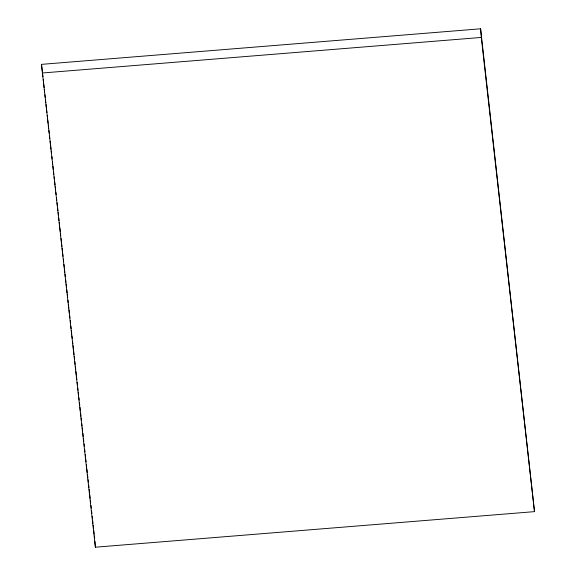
<?xml version="1.0" encoding="UTF-8"?>
<svg xmlns="http://www.w3.org/2000/svg" width="576" height="576" viewBox="0 0 576 576"><rect width="100%" height="100%" fill="white"/><g stroke="black" fill="none" stroke-linecap="round" stroke-linejoin="round"><path stroke-width="0.86" d="M41.501 64.361L480.614 28.8L534.499 511.639L95.386 547.2L41.501 64.361L42.3 71.503M42.192 73.001L481.306 37.44L534.499 511.639M42.602 74.182L42.905 76.86M43.207 79.538L43.502 82.217M43.704 84.002L44.107 87.581M44.309 89.366L44.604 92.045M44.906 94.723L45.209 97.402M45.511 100.08L45.806 102.758M46.008 104.544L46.411 108.115M46.613 109.901L46.908 112.579M47.21 115.265L47.513 117.943M47.714 119.729L48.11 123.3M48.312 125.086L48.715 128.657M48.917 130.442L49.212 133.121M49.514 135.799L49.817 138.478M50.119 141.156L50.414 143.842M50.616 145.627L51.019 149.198M51.221 150.984L51.516 153.662M51.818 156.341L52.121 159.019M52.423 161.698L52.718 164.376M52.92 166.162L53.323 169.74M53.525 171.526L53.82 174.204M54.122 176.882L54.425 179.561M54.626 181.346L55.022 184.918M55.224 186.703L55.627 190.274M55.829 192.06L56.124 194.738M56.426 197.424L56.729 200.102M57.031 202.781L57.326 205.459M57.528 207.245L57.931 210.816M58.133 212.602L58.428 215.28M58.73 217.958L59.033 220.637M59.234 222.422L59.63 226.001M59.832 227.786L60.235 231.358M60.437 233.143L60.732 235.822M61.034 238.5L61.337 241.178M61.538 242.964L61.934 246.535M62.136 248.321L62.539 251.899M62.741 253.685L63.036 256.363M63.338 259.042L63.641 261.72M63.943 264.398L64.238 267.077M64.44 268.862L64.843 272.434M65.045 274.219L65.34 276.898M65.642 279.583L65.945 282.262M66.146 284.047L66.542 287.618M66.744 289.404L67.147 292.975M67.349 294.761L67.644 297.439M67.946 300.118L68.249 302.796M68.45 304.589L68.846 308.16M69.048 309.946L69.451 313.517M69.653 315.302L69.948 317.981M70.25 320.659L70.553 323.338M70.855 326.016L71.15 328.694M71.352 330.48L71.755 334.058M71.957 335.844L72.252 338.522M72.554 341.201L72.857 343.879M73.058 345.665L73.454 349.236M73.656 351.022L74.059 354.593M74.261 356.378L74.556 359.064M74.858 361.742L75.161 364.421M75.362 366.206L75.758 369.778M75.96 371.563L76.363 375.134M76.565 376.92L76.86 379.598M77.162 382.277L77.465 384.955M77.767 387.641L78.062 390.319M78.264 392.105L78.667 395.676M78.869 397.462L79.164 400.14M79.466 402.818L79.769 405.497M79.97 407.282L80.366 410.854M80.568 412.639L80.971 416.218M81.173 418.003L81.468 420.682M81.77 423.36L82.073 426.038M82.274 427.824L82.67 431.395M82.872 433.181L83.275 436.752M83.477 438.538L83.772 441.223M84.074 443.902L84.377 446.58M84.672 449.258L84.974 451.937M85.277 454.615L85.579 457.294M85.781 459.079L86.076 461.758M86.378 464.436L86.681 467.122M86.882 468.907L87.278 472.478M87.48 474.264L87.883 477.835M88.078 479.621L88.38 482.299M88.682 484.978L88.985 487.656M89.186 489.442L89.582 493.013M89.784 494.806L90.187 498.377M90.382 500.162L90.684 502.841M90.986 505.519L91.289 508.198M91.584 510.876L91.886 513.554M92.189 516.233L92.491 518.911M92.686 520.697L92.988 523.382M93.19 525.168L93.593 528.739M93.794 530.525L94.19 534.096M94.392 535.882L94.694 538.56M480.614 28.8L481.306 37.44M94.896 541.152L95.386 547.2"/></g></svg>
